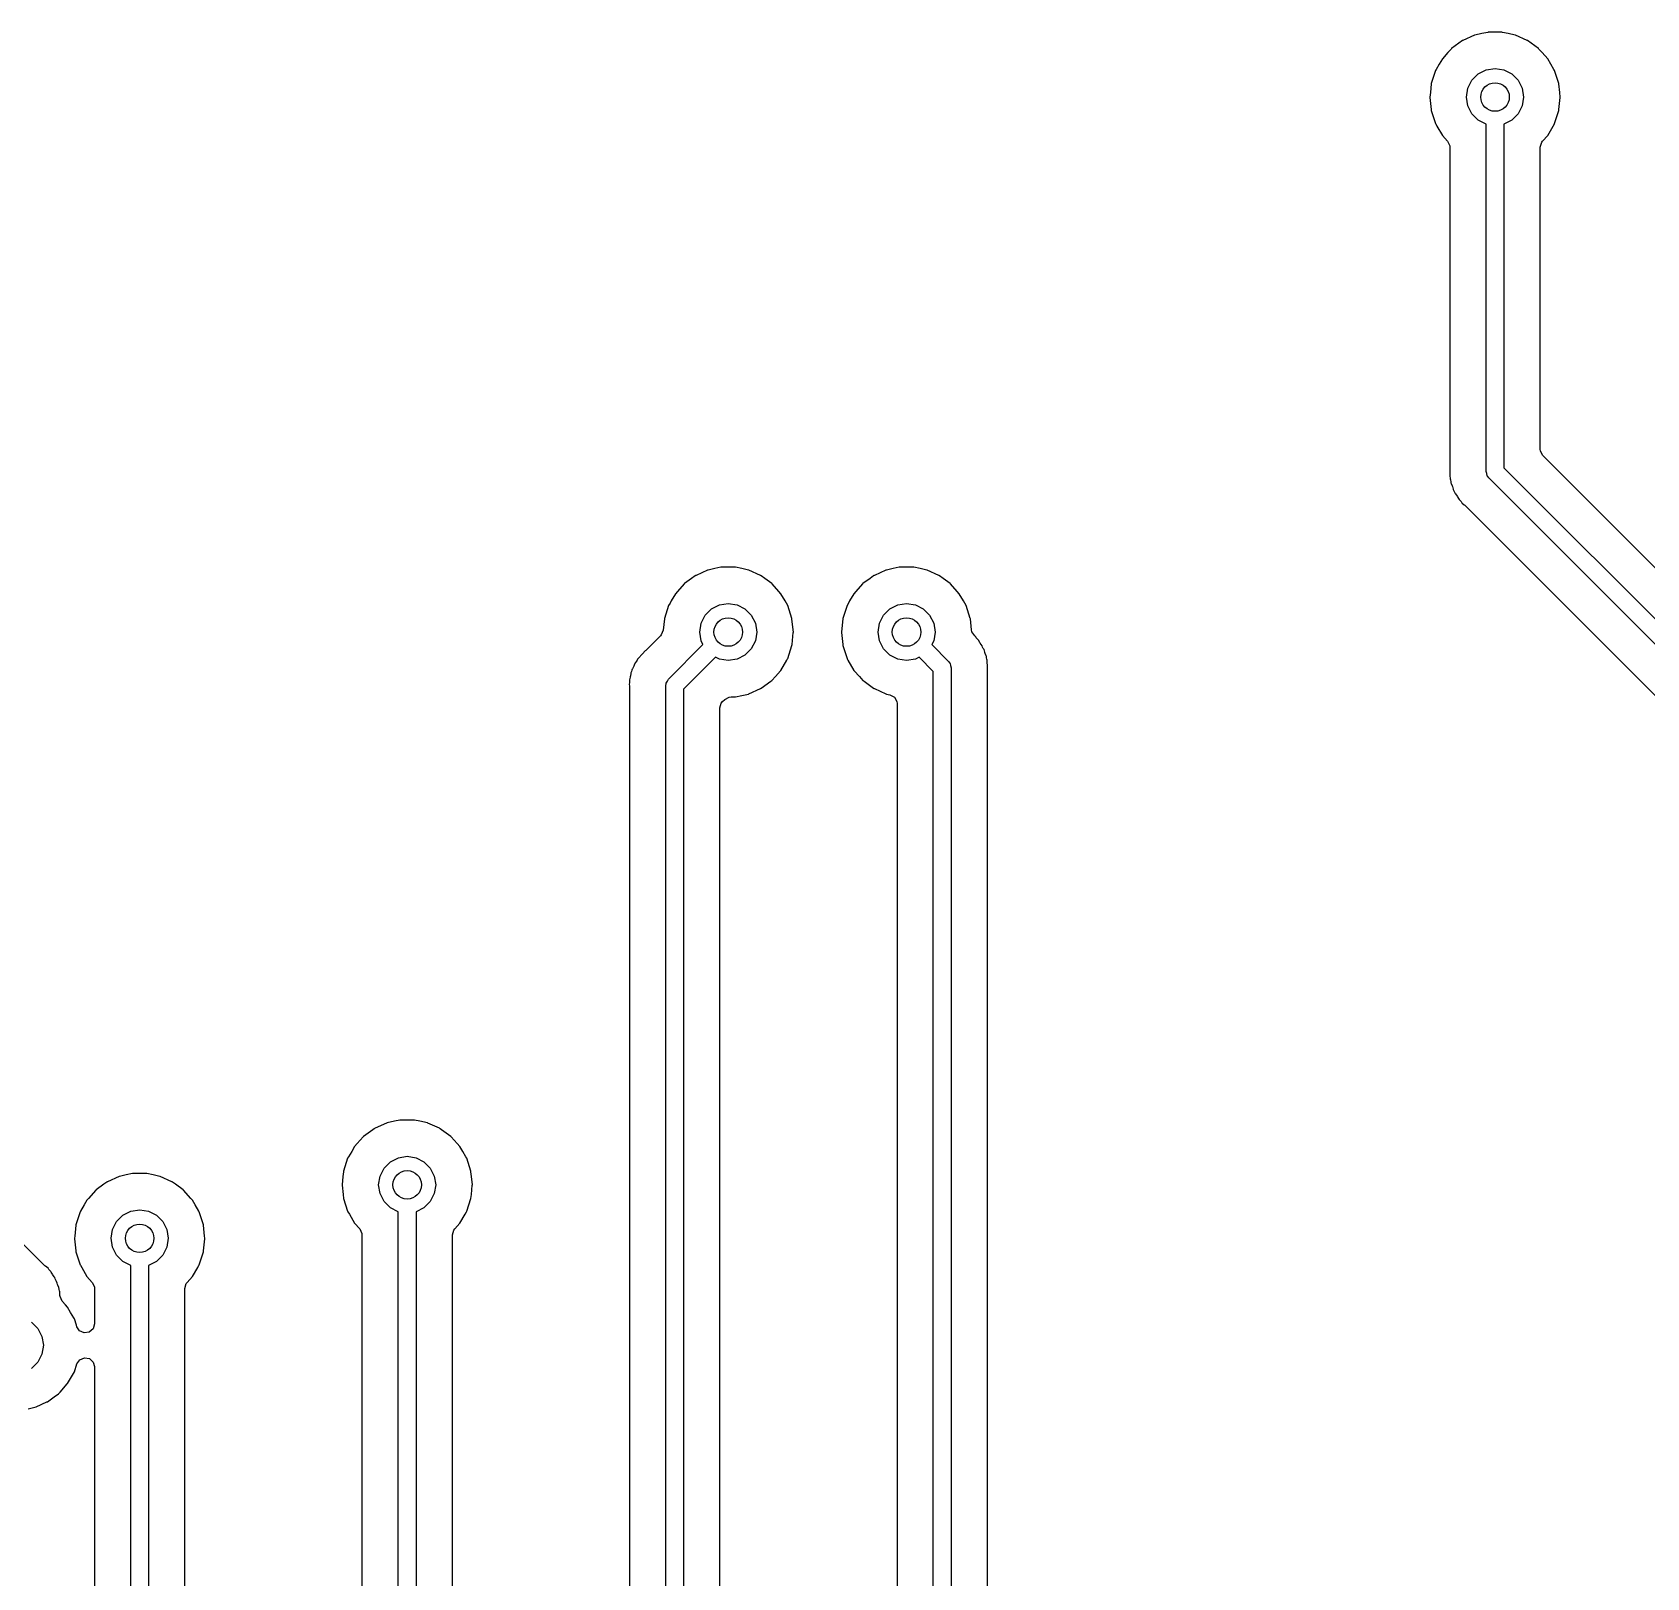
# Model space of a CAD drawing. Extents: x 1.82 to 8.48, y -4.98 to -0.82.
# Drawn here: x 3.75 to 4.641, y -3.603 to -2.75 of the extents above; entities that cross this region are included whole.
import ezdxf

# ---------------------------------------------------------------- set-up
doc = ezdxf.new("R2010")
doc.units = 0
doc.header["$MEASUREMENT"] = 0
doc.layers.add('BLACK', color=7, linetype='CONTINUOUS')

msp = doc.modelspace()

# ---------------------------------------------------------------- linework, layer by layer
at = {"layer": 'BLACK', "linetype": 'CONTINUOUS'}
for p, q in [((4.54574, -2.75133), (4.53934, -2.75418)), ((4.54597, -2.75123), (4.54574, -2.75133)), ((4.54574, -2.75133), (4.54574, -2.75133)), ((4.54979, -2.75042), (4.54597, -2.75123)), ((4.55307, -2.74972), (4.54979, -2.75042)), ((4.55333, -2.74967), (4.55307, -2.74972)), ((4.55307, -2.74972), (4.55307, -2.74972)), ((4.56085, -2.74967), (4.55333, -2.74967)), ((4.5611, -2.74972), (4.56085, -2.74967)), ((4.56438, -2.75042), (4.5611, -2.74972)), ((4.5611, -2.74972), (4.5611, -2.74972)), ((4.5682, -2.75123), (4.56438, -2.75042)), ((4.56844, -2.75133), (4.5682, -2.75123)), ((4.57483, -2.75418), (4.56844, -2.75133)), ((4.56844, -2.75133), (4.56844, -2.75133)), ((4.5311, -2.76084), (4.52799, -2.76429)), ((4.53285, -2.7589), (4.5311, -2.76084)), ((4.53302, -2.75871), (4.53285, -2.7589)), ((4.53285, -2.7589), (4.53285, -2.7589)), ((4.5391, -2.75429), (4.53302, -2.75871)), ((4.53934, -2.75418), (4.5391, -2.75429)), ((4.53934, -2.75418), (4.53934, -2.75418)), ((4.57507, -2.75429), (4.57483, -2.75418)), ((4.57483, -2.75418), (4.57483, -2.75418)), ((4.58115, -2.75871), (4.57507, -2.75429)), ((4.58133, -2.7589), (4.58115, -2.75871)), ((4.58308, -2.76084), (4.58133, -2.7589)), ((4.58133, -2.7589), (4.58133, -2.7589)), ((4.58618, -2.76429), (4.58308, -2.76084)), ((4.52423, -2.7708), (4.52191, -2.77796)), ((4.52461, -2.77016), (4.52423, -2.7708)), ((4.52626, -2.7673), (4.52461, -2.77016)), ((4.52799, -2.76429), (4.52626, -2.7673)), ((4.54783, -2.77269), (4.55222, -2.77046)), ((4.55222, -2.77046), (4.55709, -2.76969)), ((4.55709, -2.76969), (4.56195, -2.77046)), ((4.56195, -2.77046), (4.56634, -2.77269)), ((4.58792, -2.7673), (4.58618, -2.76429)), ((4.58957, -2.77016), (4.58792, -2.7673)), ((4.58994, -2.7708), (4.58957, -2.77016)), ((4.59227, -2.77796), (4.58994, -2.7708)), ((4.52188, -2.77821), (4.52139, -2.78292)), ((4.52191, -2.77796), (4.52188, -2.77821)), ((4.52188, -2.77821), (4.52188, -2.77821)), ((4.54211, -2.78057), (4.54435, -2.77618)), ((4.54435, -2.77618), (4.54783, -2.77269)), ((4.56634, -2.77269), (4.56983, -2.77618)), ((4.56983, -2.77618), (4.57206, -2.78057)), ((4.59229, -2.77821), (4.59227, -2.77796)), ((4.59279, -2.78292), (4.59229, -2.77821)), ((4.59229, -2.77821), (4.59229, -2.77821)), ((4.52139, -2.78292), (4.52112, -2.78543)), ((4.52112, -2.78543), (4.52115, -2.78569)), ((4.52115, -2.78569), (4.52184, -2.79222)), ((4.54134, -2.78543), (4.54211, -2.78057)), ((4.54211, -2.7903), (4.54134, -2.78543)), ((4.57206, -2.78057), (4.57283, -2.78543)), ((4.57283, -2.78543), (4.57206, -2.7903)), ((4.59234, -2.79222), (4.59302, -2.78569)), ((4.59305, -2.78543), (4.59279, -2.78292)), ((4.59302, -2.78569), (4.59305, -2.78543)), ((4.52184, -2.79222), (4.52191, -2.79291)), ((4.52191, -2.79291), (4.52423, -2.80006)), ((4.54435, -2.79469), (4.54211, -2.7903)), ((4.54783, -2.79817), (4.54435, -2.79469)), ((4.56983, -2.79469), (4.56634, -2.79817)), ((4.57206, -2.7903), (4.56983, -2.79469)), ((4.58994, -2.80006), (4.59227, -2.79291)), ((4.59227, -2.79291), (4.59234, -2.79222)), ((4.52423, -2.80006), (4.52436, -2.80029)), ((4.52436, -2.80029), (4.52436, -2.80029)), ((4.52436, -2.80029), (4.52501, -2.80141)), ((4.52501, -2.80141), (4.52799, -2.80657)), ((4.52799, -2.80657), (4.53087, -2.80977)), ((4.55217, -2.80038), (4.54783, -2.79817)), ((4.55217, -2.99213), (4.55217, -2.80038)), ((4.56634, -2.79817), (4.56201, -2.80038)), ((4.56201, -2.80038), (4.56201, -2.99009)), ((4.5833, -2.80977), (4.58618, -2.80657)), ((4.58618, -2.80657), (4.58916, -2.80141)), ((4.58916, -2.80141), (4.58981, -2.80029)), ((4.58981, -2.80029), (4.58994, -2.80006)), ((4.58981, -2.80029), (4.58981, -2.80029)), ((4.53087, -2.80977), (4.53208, -2.81229)), ((4.53208, -2.81229), (4.53215, -2.81309)), ((4.53215, -2.81309), (4.53215, -2.98902)), ((4.58203, -2.81309), (4.58282, -2.81041)), ((4.58203, -2.97974), (4.58203, -2.81309)), ((4.58282, -2.81041), (4.5833, -2.80977)), ((4.58214, -2.98079), (4.58203, -2.97974)), ((4.58348, -2.98325), (4.58214, -2.98079)), ((4.63907, -3.03883), (4.58348, -2.98325)), ((4.53212, -2.98947), (4.53206, -2.98976)), ((4.53206, -2.98976), (4.53207, -2.99007)), ((4.53207, -2.99007), (4.53207, -2.99007)), ((4.53207, -2.99007), (4.53214, -2.99244)), ((4.53215, -2.98902), (4.53212, -2.98947)), ((4.53214, -2.99244), (4.53215, -2.9926)), ((4.53215, -2.9926), (4.53215, -2.9937)), ((4.53215, -2.9937), (4.53217, -2.99385)), ((4.55251, -2.99329), (4.55217, -2.99213)), ((4.55276, -2.99447), (4.55251, -2.99329)), ((4.56201, -2.99009), (4.78163, -3.20971)), ((4.53217, -2.99385), (4.53217, -2.99385)), ((4.53217, -2.99385), (4.53217, -2.99385)), ((4.53217, -2.99385), (4.5322, -2.99432)), ((4.5322, -2.99432), (4.53226, -2.99606)), ((4.53226, -2.99606), (4.53243, -2.99665)), ((4.53243, -2.99665), (4.53248, -2.99682)), ((4.53248, -2.99682), (4.53264, -2.99759)), ((4.53264, -2.99759), (4.53274, -2.99838)), ((4.53274, -2.99838), (4.53285, -2.99867)), ((4.53285, -2.99867), (4.53285, -2.99867)), ((4.53285, -2.99867), (4.53338, -3)), ((4.53338, -3), (4.53353, -3.00044)), ((4.53353, -3.00044), (4.53393, -3.00181)), ((4.53393, -3.00181), (4.53402, -3.00211)), ((4.53402, -3.00211), (4.53417, -3.00238)), ((4.53417, -3.00238), (4.53417, -3.00238)), ((4.53417, -3.00238), (4.53442, -3.0028)), ((4.55291, -2.99468), (4.55276, -2.99447)), ((4.55295, -2.99478), (4.55291, -2.99468)), ((4.55308, -2.9949), (4.55295, -2.99478)), ((4.55361, -2.99561), (4.55308, -2.9949)), ((4.77323, -3.21523), (4.55361, -2.99561)), ((4.53442, -3.0028), (4.53476, -3.0035)), ((4.53476, -3.0035), (4.53506, -3.00424)), ((4.53506, -3.00424), (4.53524, -3.00449)), ((4.53524, -3.00449), (4.53524, -3.00449)), ((4.53524, -3.00449), (4.53608, -3.00565)), ((4.53608, -3.00565), (4.53634, -3.00604)), ((4.53634, -3.00604), (4.53688, -3.00696)), ((4.53688, -3.00696), (4.53722, -3.00753)), ((4.53722, -3.00753), (4.53779, -3.0081)), ((4.53779, -3.0081), (4.53829, -3.00869)), ((4.53829, -3.00869), (4.53876, -3.00933)), ((4.53876, -3.00933), (4.539, -3.00953)), ((4.539, -3.00953), (4.5401, -3.01044)), ((4.5401, -3.01044), (4.54045, -3.01076)), ((4.54045, -3.01076), (4.73993, -3.21025)), ((4.12251, -3.04661), (4.11611, -3.04946)), ((4.12274, -3.0465), (4.12251, -3.04661)), ((4.12251, -3.04661), (4.12251, -3.04661)), ((4.12642, -3.04572), (4.12274, -3.0465)), ((4.12984, -3.04499), (4.12642, -3.04572)), ((4.1301, -3.04494), (4.12984, -3.04499)), ((4.12984, -3.04499), (4.12984, -3.04499)), ((4.13762, -3.04494), (4.1301, -3.04494)), ((4.13787, -3.04499), (4.13762, -3.04494)), ((4.14129, -3.04572), (4.13787, -3.04499)), ((4.13787, -3.04499), (4.13787, -3.04499)), ((4.14497, -3.0465), (4.14129, -3.04572)), ((4.14521, -3.04661), (4.14497, -3.0465)), ((4.1516, -3.04946), (4.14521, -3.04661)), ((4.14521, -3.04661), (4.14521, -3.04661)), ((4.22093, -3.04661), (4.21454, -3.04946)), ((4.22117, -3.0465), (4.22093, -3.04661)), ((4.22093, -3.04661), (4.22093, -3.04661)), ((4.22485, -3.04572), (4.22117, -3.0465)), ((4.22827, -3.04499), (4.22485, -3.04572)), ((4.22852, -3.04494), (4.22827, -3.04499)), ((4.22827, -3.04499), (4.22827, -3.04499)), ((4.23604, -3.04494), (4.22852, -3.04494)), ((4.2363, -3.04499), (4.23604, -3.04494)), ((4.23972, -3.04572), (4.2363, -3.04499)), ((4.2363, -3.04499), (4.2363, -3.04499)), ((4.2434, -3.0465), (4.23972, -3.04572)), ((4.24363, -3.04661), (4.2434, -3.0465)), ((4.25003, -3.04946), (4.24363, -3.04661)), ((4.24363, -3.04661), (4.24363, -3.04661)), ((4.68785, -3.08762), (4.63907, -3.03883)), ((4.10962, -3.05417), (4.10586, -3.05835)), ((4.10979, -3.05398), (4.10962, -3.05417)), ((4.10962, -3.05417), (4.10962, -3.05417)), ((4.11369, -3.05115), (4.10979, -3.05398)), ((4.11567, -3.04972), (4.11369, -3.05115)), ((4.11588, -3.04956), (4.11567, -3.04972)), ((4.11567, -3.04972), (4.11567, -3.04972)), ((4.11611, -3.04946), (4.11588, -3.04956)), ((4.11611, -3.04946), (4.11611, -3.04946)), ((4.15184, -3.04956), (4.1516, -3.04946)), ((4.1516, -3.04946), (4.1516, -3.04946)), ((4.15205, -3.04972), (4.15184, -3.04956)), ((4.15402, -3.05115), (4.15205, -3.04972)), ((4.15205, -3.04972), (4.15205, -3.04972)), ((4.15792, -3.05398), (4.15402, -3.05115)), ((4.1581, -3.05417), (4.15792, -3.05398)), ((4.16185, -3.05835), (4.1581, -3.05417)), ((4.1581, -3.05417), (4.1581, -3.05417)), ((4.20804, -3.05417), (4.20429, -3.05835)), ((4.20822, -3.05398), (4.20804, -3.05417)), ((4.20804, -3.05417), (4.20804, -3.05417)), ((4.21212, -3.05115), (4.20822, -3.05398)), ((4.21409, -3.04972), (4.21212, -3.05115)), ((4.2143, -3.04956), (4.21409, -3.04972)), ((4.21409, -3.04972), (4.21409, -3.04972)), ((4.21454, -3.04946), (4.2143, -3.04956)), ((4.21454, -3.04946), (4.21454, -3.04946)), ((4.25027, -3.04956), (4.25003, -3.04946)), ((4.25003, -3.04946), (4.25003, -3.04946)), ((4.25048, -3.04972), (4.25027, -3.04956)), ((4.25245, -3.05115), (4.25048, -3.04972)), ((4.25048, -3.04972), (4.25048, -3.04972)), ((4.25635, -3.05398), (4.25245, -3.05115)), ((4.25652, -3.05417), (4.25635, -3.05398)), ((4.26028, -3.05835), (4.25652, -3.05417)), ((4.25652, -3.05417), (4.25652, -3.05417)), ((4.10174, -3.0648), (4.101, -3.06608)), ((4.10247, -3.06354), (4.10174, -3.0648)), ((4.10476, -3.05957), (4.10247, -3.06354)), ((4.10586, -3.05835), (4.10476, -3.05957)), ((4.12899, -3.06573), (4.13386, -3.06496)), ((4.13386, -3.06496), (4.13872, -3.06573)), ((4.16295, -3.05957), (4.16185, -3.05835)), ((4.16525, -3.06354), (4.16295, -3.05957)), ((4.16597, -3.0648), (4.16525, -3.06354)), ((4.16671, -3.06608), (4.16597, -3.0648)), ((4.20017, -3.0648), (4.19943, -3.06608)), ((4.20089, -3.06354), (4.20017, -3.0648)), ((4.20319, -3.05957), (4.20089, -3.06354)), ((4.20429, -3.05835), (4.20319, -3.05957)), ((4.22742, -3.06573), (4.23228, -3.06496)), ((4.23228, -3.06496), (4.23715, -3.06573)), ((4.26138, -3.05957), (4.26028, -3.05835)), ((4.26367, -3.06354), (4.26138, -3.05957)), ((4.2644, -3.0648), (4.26367, -3.06354)), ((4.26514, -3.06608), (4.2644, -3.0648)), ((4.09865, -3.07349), (4.098, -3.07974)), ((4.09868, -3.07323), (4.09865, -3.07349)), ((4.09865, -3.07349), (4.09865, -3.07349)), ((4.101, -3.06608), (4.09868, -3.07323)), ((4.11888, -3.07584), (4.12112, -3.07145)), ((4.12112, -3.07145), (4.1246, -3.06797)), ((4.1246, -3.06797), (4.12899, -3.06573)), ((4.13872, -3.06573), (4.14311, -3.06797)), ((4.14311, -3.06797), (4.1466, -3.07145)), ((4.1466, -3.07145), (4.14884, -3.07584)), ((4.16904, -3.07323), (4.16671, -3.06608)), ((4.16906, -3.07349), (4.16904, -3.07323)), ((4.16923, -3.07505), (4.16906, -3.07349)), ((4.16906, -3.07349), (4.16906, -3.07349)), ((4.19708, -3.07349), (4.19691, -3.07505)), ((4.1971, -3.07323), (4.19708, -3.07349)), ((4.19708, -3.07349), (4.19708, -3.07349)), ((4.19943, -3.06608), (4.1971, -3.07323)), ((4.21731, -3.07584), (4.21954, -3.07145)), ((4.21954, -3.07145), (4.22303, -3.06797)), ((4.22303, -3.06797), (4.22742, -3.06573)), ((4.23715, -3.06573), (4.24154, -3.06797)), ((4.24154, -3.06797), (4.24502, -3.07145)), ((4.24502, -3.07145), (4.24726, -3.07584)), ((4.26746, -3.07323), (4.26514, -3.06608)), ((4.26749, -3.07349), (4.26746, -3.07323)), ((4.26813, -3.07955), (4.26749, -3.07349)), ((4.26749, -3.07349), (4.26749, -3.07349)), ((4.09657, -3.08273), (4.08889, -3.09041)), ((4.09693, -3.08232), (4.09657, -3.08273)), ((4.098, -3.07974), (4.09693, -3.08232)), ((4.11811, -3.08071), (4.11888, -3.07584)), ((4.11888, -3.08558), (4.11811, -3.08071)), ((4.14884, -3.07584), (4.14961, -3.08071)), ((4.14961, -3.08071), (4.14884, -3.08558)), ((4.1691, -3.08762), (4.1698, -3.08097)), ((4.16982, -3.08071), (4.16923, -3.07505)), ((4.1698, -3.08097), (4.16982, -3.08071)), ((4.19691, -3.07505), (4.19632, -3.08071)), ((4.19632, -3.08071), (4.19635, -3.08097)), ((4.19635, -3.08097), (4.19704, -3.08762)), ((4.21654, -3.08071), (4.21731, -3.07584)), ((4.21731, -3.08558), (4.21654, -3.08071)), ((4.24726, -3.07584), (4.24803, -3.08071)), ((4.24803, -3.08071), (4.24726, -3.08558)), ((4.26833, -3.08054), (4.26813, -3.07955)), ((4.2699, -3.08286), (4.26833, -3.08054)), ((4.08809, -3.09109), (4.08647, -3.09282)), ((4.08831, -3.09087), (4.08809, -3.09109)), ((4.08856, -3.0907), (4.08831, -3.09087)), ((4.08889, -3.09041), (4.08856, -3.0907)), ((4.10085, -3.10676), (4.11994, -3.08766)), ((4.11994, -3.08766), (4.11888, -3.08558)), ((4.1466, -3.08997), (4.14311, -3.09345)), ((4.14884, -3.08558), (4.1466, -3.08997)), ((4.16671, -3.09534), (4.16904, -3.08819)), ((4.16904, -3.08819), (4.1691, -3.08762)), ((4.19704, -3.08762), (4.1971, -3.08819)), ((4.1971, -3.08819), (4.19943, -3.09534)), ((4.21954, -3.08997), (4.21731, -3.08558)), ((4.22303, -3.09345), (4.21954, -3.08997)), ((4.24726, -3.08558), (4.2462, -3.08766)), ((4.2462, -3.08766), (4.25545, -3.09691)), ((4.27029, -3.08318), (4.2699, -3.08286)), ((4.27048, -3.08344), (4.27029, -3.08318)), ((4.27076, -3.08383), (4.27048, -3.08344)), ((4.27127, -3.08442), (4.27076, -3.08383)), ((4.27183, -3.08499), (4.27127, -3.08442)), ((4.27199, -3.08525), (4.27183, -3.08499)), ((4.27272, -3.08648), (4.27199, -3.08525)), ((4.27199, -3.08525), (4.27199, -3.08525)), ((4.27297, -3.08687), (4.27272, -3.08648)), ((4.274, -3.08828), (4.27297, -3.08687)), ((4.27429, -3.08902), (4.274, -3.08828)), ((4.27463, -3.08972), (4.27429, -3.08902)), ((4.27504, -3.09041), (4.27463, -3.08972)), ((4.27543, -3.09174), (4.27504, -3.09041)), ((4.27553, -3.09208), (4.27543, -3.09174)), ((4.0818, -3.09946), (4.08096, -3.10098)), ((4.082, -3.09904), (4.0818, -3.09946)), ((4.08257, -3.09773), (4.082, -3.09904)), ((4.08269, -3.09744), (4.08257, -3.09773)), ((4.08257, -3.09773), (4.08257, -3.09773)), ((4.08318, -3.09681), (4.08269, -3.09744)), ((4.08361, -3.09616), (4.08318, -3.09681)), ((4.08384, -3.09573), (4.08361, -3.09616)), ((4.08399, -3.09546), (4.08384, -3.09573)), ((4.08384, -3.09573), (4.08384, -3.09573)), ((4.08518, -3.09419), (4.08399, -3.09546)), ((4.08549, -3.09384), (4.08518, -3.09419)), ((4.08559, -3.09371), (4.08549, -3.09384)), ((4.08636, -3.09293), (4.08559, -3.09371)), ((4.08647, -3.09282), (4.08636, -3.09293)), ((4.1269, -3.09462), (4.10925, -3.11227)), ((4.12899, -3.09569), (4.1269, -3.09462)), ((4.13386, -3.09646), (4.12899, -3.09569)), ((4.13872, -3.09569), (4.13386, -3.09646)), ((4.14311, -3.09345), (4.13872, -3.09569)), ((4.16295, -3.10185), (4.16625, -3.09615)), ((4.16625, -3.09615), (4.16658, -3.09556)), ((4.16658, -3.09556), (4.16671, -3.09534)), ((4.16658, -3.09556), (4.16658, -3.09556)), ((4.19943, -3.09534), (4.19956, -3.09556)), ((4.19956, -3.09556), (4.19956, -3.09556)), ((4.19956, -3.09556), (4.1999, -3.09615)), ((4.1999, -3.09615), (4.20319, -3.10185)), ((4.22742, -3.09569), (4.22303, -3.09345)), ((4.23228, -3.09646), (4.22742, -3.09569)), ((4.23715, -3.09569), (4.23228, -3.09646)), ((4.23924, -3.09462), (4.23715, -3.09569)), ((4.24705, -3.10243), (4.23924, -3.09462)), ((4.25545, -3.09691), (4.25597, -3.09762)), ((4.25597, -3.09762), (4.25611, -3.09774)), ((4.25611, -3.09774), (4.25614, -3.09784)), ((4.25614, -3.09784), (4.25629, -3.09805)), ((4.25629, -3.09805), (4.25655, -3.09923)), ((4.25655, -3.09923), (4.25689, -3.10039)), ((4.25689, -3.10039), (4.25689, -3.82776)), ((4.27568, -3.09252), (4.27553, -3.09208)), ((4.2762, -3.09385), (4.27568, -3.09252)), ((4.27632, -3.09414), (4.2762, -3.09385)), ((4.2762, -3.09385), (4.2762, -3.09385)), ((4.27636, -3.09445), (4.27632, -3.09414)), ((4.27642, -3.09493), (4.27636, -3.09445)), ((4.27658, -3.0957), (4.27642, -3.09493)), ((4.27671, -3.09616), (4.27658, -3.0957)), ((4.2768, -3.09646), (4.27671, -3.09616)), ((4.27671, -3.09616), (4.27671, -3.09616)), ((4.27685, -3.09802), (4.2768, -3.09646)), ((4.27685, -3.0982), (4.27685, -3.09802)), ((4.27689, -3.09867), (4.27685, -3.0982)), ((4.27691, -3.09882), (4.27689, -3.09867)), ((4.27691, -3.09992), (4.27691, -3.09882)), ((4.27691, -3.10008), (4.27691, -3.09992)), ((4.27698, -3.10213), (4.27691, -3.10008)), ((4.07933, -3.10866), (4.0792, -3.10945)), ((4.0792, -3.10945), (4.07932, -3.11062)), ((4.07939, -3.10788), (4.07933, -3.10866)), ((4.07975, -3.1057), (4.07939, -3.10709)), ((4.07939, -3.10709), (4.07939, -3.10788)), ((4.07982, -3.1054), (4.07975, -3.1057)), ((4.07992, -3.10494), (4.07982, -3.1054)), ((4.08014, -3.10353), (4.07992, -3.10494)), ((4.08019, -3.10322), (4.08014, -3.10353)), ((4.08014, -3.10353), (4.08014, -3.10353)), ((4.08051, -3.10249), (4.08019, -3.10322)), ((4.08076, -3.10175), (4.08051, -3.10249)), ((4.08088, -3.10128), (4.08076, -3.10175)), ((4.08096, -3.10098), (4.08088, -3.10128)), ((4.08088, -3.10128), (4.08088, -3.10128)), ((4.09941, -3.11024), (4.09954, -3.10937)), ((4.09952, -3.10919), (4.09958, -3.10909)), ((4.09954, -3.10937), (4.09952, -3.10919)), ((4.09958, -3.10909), (4.09961, -3.10884)), ((4.09961, -3.10884), (4.10027, -3.10782)), ((4.10027, -3.10782), (4.10085, -3.10676)), ((4.15213, -3.11165), (4.15731, -3.10788)), ((4.15731, -3.10788), (4.15792, -3.10744)), ((4.15792, -3.10744), (4.15991, -3.10523)), ((4.15991, -3.10523), (4.16278, -3.10204)), ((4.16278, -3.10204), (4.16295, -3.10185)), ((4.16278, -3.10204), (4.16278, -3.10204)), ((4.20319, -3.10185), (4.20336, -3.10204)), ((4.20336, -3.10204), (4.20336, -3.10204)), ((4.20336, -3.10204), (4.20623, -3.10523)), ((4.20623, -3.10523), (4.20822, -3.10744)), ((4.20822, -3.10744), (4.20883, -3.10788)), ((4.20883, -3.10788), (4.21401, -3.11165)), ((4.24705, -3.82776), (4.24705, -3.10243)), ((4.27691, -3.10349), (4.27693, -3.10305)), ((4.27691, -3.63527), (4.27691, -3.10349)), ((4.27693, -3.10305), (4.277, -3.10276)), ((4.277, -3.10276), (4.27698, -3.10213)), ((4.07932, -3.11062), (4.07937, -3.11118)), ((4.07937, -3.11118), (4.07939, -3.11165)), ((4.07939, -3.11165), (4.07939, -3.8028)), ((4.09941, -3.82776), (4.09941, -3.11024)), ((4.10925, -3.11227), (4.10925, -3.82776)), ((4.13072, -3.11911), (4.13191, -3.11793)), ((4.13191, -3.11793), (4.13436, -3.11659)), ((4.13436, -3.11659), (4.13542, -3.11648)), ((4.13542, -3.11648), (4.13762, -3.11648)), ((4.13762, -3.11648), (4.13787, -3.11642)), ((4.13787, -3.11642), (4.14129, -3.11569)), ((4.13787, -3.11642), (4.13787, -3.11642)), ((4.14129, -3.11569), (4.14497, -3.11491)), ((4.14497, -3.11491), (4.14525, -3.11479)), ((4.14525, -3.11479), (4.1516, -3.11196)), ((4.1516, -3.11196), (4.15184, -3.11186)), ((4.1516, -3.11196), (4.1516, -3.11196)), ((4.15184, -3.11186), (4.15213, -3.11165)), ((4.21401, -3.11165), (4.2143, -3.11186)), ((4.2143, -3.11186), (4.21454, -3.11196)), ((4.21454, -3.11196), (4.21454, -3.11196)), ((4.21454, -3.11196), (4.22089, -3.11479)), ((4.22089, -3.11479), (4.22117, -3.11491)), ((4.22117, -3.11491), (4.2231, -3.11532)), ((4.2231, -3.11532), (4.22556, -3.11665)), ((4.22556, -3.11665), (4.22691, -3.1191)), ((4.12927, -3.12262), (4.13006, -3.11994)), ((4.12927, -3.80278), (4.12927, -3.12262)), ((4.13006, -3.11994), (4.13072, -3.11911)), ((4.22691, -3.1191), (4.22703, -3.12018)), ((4.22703, -3.12018), (4.22703, -3.79684)), ((3.95268, -3.35011), (3.94969, -3.35075)), ((3.95293, -3.35006), (3.95268, -3.35011)), ((3.95268, -3.35011), (3.95268, -3.35011)), ((3.96045, -3.35006), (3.95293, -3.35006)), ((3.96071, -3.35011), (3.96045, -3.35006)), ((3.9637, -3.35075), (3.96071, -3.35011)), ((3.96071, -3.35011), (3.96071, -3.35011)), ((3.93774, -3.35539), (3.93263, -3.3591)), ((3.9385, -3.35483), (3.93774, -3.35539)), ((3.93871, -3.35468), (3.9385, -3.35483)), ((3.9385, -3.35483), (3.9385, -3.35483)), ((3.93895, -3.35457), (3.93871, -3.35468)), ((3.94534, -3.35173), (3.93895, -3.35457)), ((3.93895, -3.35457), (3.93895, -3.35457)), ((3.94558, -3.35162), (3.94534, -3.35173)), ((3.94534, -3.35173), (3.94534, -3.35173)), ((3.94969, -3.35075), (3.94558, -3.35162)), ((3.96781, -3.35162), (3.9637, -3.35075)), ((3.96804, -3.35173), (3.96781, -3.35162)), ((3.97444, -3.35457), (3.96804, -3.35173)), ((3.96804, -3.35173), (3.96804, -3.35173)), ((3.97468, -3.35468), (3.97444, -3.35457)), ((3.97444, -3.35457), (3.97444, -3.35457)), ((3.97489, -3.35483), (3.97468, -3.35468)), ((3.97565, -3.35539), (3.97489, -3.35483)), ((3.97489, -3.35483), (3.97489, -3.35483)), ((3.98076, -3.3591), (3.97565, -3.35539)), ((3.92605, -3.36737), (3.92428, -3.37043)), ((3.9276, -3.36469), (3.92605, -3.36737)), ((3.92916, -3.36295), (3.9276, -3.36469)), ((3.93245, -3.35929), (3.92916, -3.36295)), ((3.93263, -3.3591), (3.93245, -3.35929)), ((3.93245, -3.35929), (3.93245, -3.35929)), ((3.98093, -3.35929), (3.98076, -3.3591)), ((3.98422, -3.36295), (3.98093, -3.35929)), ((3.98093, -3.35929), (3.98093, -3.35929)), ((3.98579, -3.36469), (3.98422, -3.36295)), ((3.98734, -3.36737), (3.98579, -3.36469)), ((3.98911, -3.37043), (3.98734, -3.36737)), ((3.92384, -3.3712), (3.92151, -3.37835)), ((3.92428, -3.37043), (3.92384, -3.3712)), ((3.94172, -3.38096), (3.94395, -3.37657)), ((3.94395, -3.37657), (3.94744, -3.37309)), ((3.94744, -3.37309), (3.95183, -3.37085)), ((3.95183, -3.37085), (3.95669, -3.37008)), ((3.95669, -3.37008), (3.96156, -3.37085)), ((3.96156, -3.37085), (3.96595, -3.37309)), ((3.96595, -3.37309), (3.96943, -3.37657)), ((3.96943, -3.37657), (3.97167, -3.38096)), ((3.98955, -3.3712), (3.98911, -3.37043)), ((3.99187, -3.37835), (3.98955, -3.3712)), ((3.78934, -3.38546), (3.78499, -3.38863)), ((3.79086, -3.38436), (3.78934, -3.38546)), ((3.79107, -3.38421), (3.79086, -3.38436)), ((3.79086, -3.38436), (3.79086, -3.38436)), ((3.79131, -3.3841), (3.79107, -3.38421)), ((3.7977, -3.38126), (3.79131, -3.3841)), ((3.79131, -3.3841), (3.79131, -3.3841)), ((3.79794, -3.38115), (3.7977, -3.38126)), ((3.7977, -3.38126), (3.7977, -3.38126)), ((3.80162, -3.38037), (3.79794, -3.38115)), ((3.80504, -3.37964), (3.80162, -3.38037)), ((3.8053, -3.37959), (3.80504, -3.37964)), ((3.80504, -3.37964), (3.80504, -3.37964)), ((3.81281, -3.37959), (3.8053, -3.37959)), ((3.81307, -3.37964), (3.81281, -3.37959)), ((3.81649, -3.38037), (3.81307, -3.37964)), ((3.81307, -3.37964), (3.81307, -3.37964)), ((3.82017, -3.38115), (3.81649, -3.38037)), ((3.82041, -3.38126), (3.82017, -3.38115)), ((3.8268, -3.3841), (3.82041, -3.38126)), ((3.82041, -3.38126), (3.82041, -3.38126)), ((3.82704, -3.38421), (3.8268, -3.3841)), ((3.8268, -3.3841), (3.8268, -3.3841)), ((3.82725, -3.38436), (3.82704, -3.38421)), ((3.82877, -3.38546), (3.82725, -3.38436)), ((3.82725, -3.38436), (3.82725, -3.38436)), ((3.83312, -3.38863), (3.82877, -3.38546)), ((3.92121, -3.38126), (3.92073, -3.38583)), ((3.92149, -3.37861), (3.92121, -3.38126)), ((3.92151, -3.37835), (3.92149, -3.37861)), ((3.92149, -3.37861), (3.92149, -3.37861)), ((3.94094, -3.38583), (3.94172, -3.38096)), ((3.97167, -3.38096), (3.97244, -3.38583)), ((3.9919, -3.37861), (3.99187, -3.37835)), ((3.99218, -3.38126), (3.9919, -3.37861)), ((3.9919, -3.37861), (3.9919, -3.37861)), ((3.99266, -3.38583), (3.99218, -3.38126)), ((3.77996, -3.39421), (3.77844, -3.39685)), ((3.78078, -3.3933), (3.77996, -3.39421)), ((3.78482, -3.38882), (3.78078, -3.3933)), ((3.78499, -3.38863), (3.78482, -3.38882)), ((3.78482, -3.38882), (3.78482, -3.38882)), ((3.83329, -3.38882), (3.83312, -3.38863)), ((3.83733, -3.3933), (3.83329, -3.38882)), ((3.83329, -3.38882), (3.83329, -3.38882)), ((3.83815, -3.39421), (3.83733, -3.3933)), ((3.83967, -3.39685), (3.83815, -3.39421)), ((3.92073, -3.38583), (3.92076, -3.38609)), ((3.92076, -3.38609), (3.92128, -3.39108)), ((3.92128, -3.39108), (3.92151, -3.3933)), ((3.92151, -3.3933), (3.92384, -3.40045)), ((3.94172, -3.39069), (3.94094, -3.38583)), ((3.94395, -3.39508), (3.94172, -3.39069)), ((3.97167, -3.39069), (3.96943, -3.39508)), ((3.97244, -3.38583), (3.97167, -3.39069)), ((3.98955, -3.40045), (3.99187, -3.3933)), ((3.99187, -3.3933), (3.99211, -3.39108)), ((3.99211, -3.39108), (3.99263, -3.38609)), ((3.99263, -3.38609), (3.99266, -3.38583)), ((3.7568, -3.43047), (3.72784, -3.40151)), ((3.7762, -3.40073), (3.77388, -3.40788)), ((3.77646, -3.40028), (3.7762, -3.40073)), ((3.77844, -3.39685), (3.77646, -3.40028)), ((3.79631, -3.4061), (3.7998, -3.40261)), ((3.7998, -3.40261), (3.80419, -3.40038)), ((3.80419, -3.40038), (3.80906, -3.39961)), ((3.80906, -3.39961), (3.81392, -3.40038)), ((3.81392, -3.40038), (3.81831, -3.40261)), ((3.81831, -3.40261), (3.8218, -3.4061)), ((3.84165, -3.40028), (3.83967, -3.39685)), ((3.84191, -3.40073), (3.84165, -3.40028)), ((3.84423, -3.40788), (3.84191, -3.40073)), ((3.92384, -3.40045), (3.92397, -3.40068)), ((3.92397, -3.40068), (3.92397, -3.40068)), ((3.92397, -3.40068), (3.92477, -3.40208)), ((3.92477, -3.40208), (3.9276, -3.40697)), ((3.94744, -3.39857), (3.94395, -3.39508)), ((3.95177, -3.40078), (3.94744, -3.39857)), ((3.95177, -3.82776), (3.95177, -3.40078)), ((3.96595, -3.39857), (3.96161, -3.40078)), ((3.96161, -3.40078), (3.96161, -3.82776)), ((3.96943, -3.39508), (3.96595, -3.39857)), ((3.98579, -3.40697), (3.98861, -3.40208)), ((3.98861, -3.40208), (3.98942, -3.40068)), ((3.98942, -3.40068), (3.98955, -3.40045)), ((3.98942, -3.40068), (3.98942, -3.40068)), ((3.77385, -3.40814), (3.77321, -3.41421)), ((3.77388, -3.40788), (3.77385, -3.40814)), ((3.77385, -3.40814), (3.77385, -3.40814)), ((3.79331, -3.41535), (3.79408, -3.41049)), ((3.79408, -3.41049), (3.79631, -3.4061)), ((3.8218, -3.4061), (3.82403, -3.41049)), ((3.82403, -3.41049), (3.8248, -3.41535)), ((3.84426, -3.40814), (3.84423, -3.40788)), ((3.8449, -3.41421), (3.84426, -3.40814)), ((3.84426, -3.40814), (3.84426, -3.40814)), ((3.9276, -3.40697), (3.93048, -3.41017)), ((3.93048, -3.41017), (3.93169, -3.41269)), ((3.98163, -3.41349), (3.98242, -3.4108)), ((3.98242, -3.4108), (3.98291, -3.41017)), ((3.98291, -3.41017), (3.98579, -3.40697)), ((3.77321, -3.41421), (3.77309, -3.41535)), ((3.77309, -3.41535), (3.77312, -3.41561)), ((3.77312, -3.41561), (3.77383, -3.42235)), ((3.79408, -3.42022), (3.79331, -3.41535)), ((3.79631, -3.42461), (3.79408, -3.42022)), ((3.82403, -3.42022), (3.8218, -3.42461)), ((3.8248, -3.41535), (3.82403, -3.42022)), ((3.84428, -3.42235), (3.84499, -3.41561)), ((3.84502, -3.41535), (3.8449, -3.41421)), ((3.84499, -3.41561), (3.84502, -3.41535)), ((3.93169, -3.41269), (3.93175, -3.41349)), ((3.93175, -3.41349), (3.93175, -3.8028)), ((3.98163, -3.80278), (3.98163, -3.41349)), ((3.77383, -3.42235), (3.77388, -3.42283)), ((3.77388, -3.42283), (3.7762, -3.42998)), ((3.7762, -3.42998), (3.77633, -3.43021)), ((3.77633, -3.43021), (3.77633, -3.43021)), ((3.77633, -3.43021), (3.77704, -3.43144)), ((3.7998, -3.42809), (3.79631, -3.42461)), ((3.80413, -3.4303), (3.7998, -3.42809)), ((3.80413, -3.82776), (3.80413, -3.4303)), ((3.81831, -3.42809), (3.81398, -3.4303)), ((3.81398, -3.4303), (3.81398, -3.82776)), ((3.8218, -3.42461), (3.81831, -3.42809)), ((3.84107, -3.43144), (3.84178, -3.43021)), ((3.84178, -3.43021), (3.84191, -3.42998)), ((3.84178, -3.43021), (3.84178, -3.43021)), ((3.84191, -3.42998), (3.84423, -3.42283)), ((3.84423, -3.42283), (3.84428, -3.42235)), ((3.75714, -3.43078), (3.7568, -3.43047)), ((3.75848, -3.43189), (3.75714, -3.43078)), ((3.75895, -3.43254), (3.75848, -3.43189)), ((3.75946, -3.43313), (3.75895, -3.43254)), ((3.76002, -3.43369), (3.75946, -3.43313)), ((3.76018, -3.43396), (3.76002, -3.43369)), ((3.76091, -3.43519), (3.76018, -3.43396)), ((3.76018, -3.43396), (3.76018, -3.43396)), ((3.76116, -3.43558), (3.76091, -3.43519)), ((3.7619, -3.43659), (3.76116, -3.43558)), ((3.76219, -3.43699), (3.7619, -3.43659)), ((3.76248, -3.43773), (3.76219, -3.43699)), ((3.76282, -3.43843), (3.76248, -3.43773)), ((3.76323, -3.43912), (3.76282, -3.43843)), ((3.7635, -3.44005), (3.76323, -3.43912)), ((3.77704, -3.43144), (3.77996, -3.43649)), ((3.77996, -3.43649), (3.78284, -3.43969)), ((3.83527, -3.43969), (3.83815, -3.43649)), ((3.83815, -3.43649), (3.84107, -3.43144)), ((3.76371, -3.44079), (3.7635, -3.44005)), ((3.76387, -3.44123), (3.76371, -3.44079)), ((3.76439, -3.44256), (3.76387, -3.44123)), ((3.76451, -3.44285), (3.76439, -3.44256)), ((3.76439, -3.44256), (3.76439, -3.44256)), ((3.76455, -3.44316), (3.76451, -3.44285)), ((3.76461, -3.44364), (3.76455, -3.44316)), ((3.76476, -3.4444), (3.76461, -3.44364)), ((3.7649, -3.44487), (3.76476, -3.4444)), ((3.76499, -3.44517), (3.7649, -3.44487)), ((3.7649, -3.44487), (3.7649, -3.44487)), ((3.765, -3.44572), (3.76499, -3.44517)), ((3.76504, -3.44684), (3.765, -3.44572)), ((3.7651, -3.44748), (3.76504, -3.44684)), ((3.76631, -3.45), (3.7651, -3.44748)), ((3.78284, -3.43969), (3.78405, -3.44221)), ((3.78405, -3.44221), (3.78411, -3.44301)), ((3.78411, -3.44301), (3.78411, -3.46263)), ((3.834, -3.44301), (3.83478, -3.44033)), ((3.834, -3.80278), (3.834, -3.44301)), ((3.83478, -3.44033), (3.83527, -3.43969)), ((3.76818, -3.45208), (3.76631, -3.45)), ((3.76925, -3.45327), (3.76818, -3.45208)), ((3.77096, -3.45623), (3.76925, -3.45327)), ((3.77273, -3.4593), (3.77096, -3.45623)), ((3.74941, -3.46167), (3.7529, -3.46515)), ((3.7529, -3.46515), (3.75513, -3.46954)), ((3.77301, -3.45978), (3.77273, -3.4593)), ((3.77416, -3.46332), (3.77301, -3.45978)), ((3.77444, -3.46416), (3.77416, -3.46332)), ((3.77591, -3.46638), (3.77444, -3.46416)), ((3.78333, -3.46531), (3.78121, -3.46714)), ((3.78411, -3.46263), (3.78333, -3.46531)), ((3.75513, -3.46954), (3.75591, -3.47441)), ((3.75591, -3.47441), (3.75513, -3.47928)), ((3.77845, -3.46754), (3.77591, -3.46638)), ((3.78121, -3.46714), (3.77845, -3.46754)), ((3.7529, -3.48367), (3.74941, -3.48715)), ((3.75513, -3.47928), (3.7529, -3.48367)), ((3.77444, -3.48466), (3.77601, -3.48235)), ((3.77601, -3.48235), (3.77859, -3.48126)), ((3.77859, -3.48126), (3.78134, -3.48174)), ((3.78134, -3.48174), (3.7834, -3.48363)), ((3.7834, -3.48363), (3.78411, -3.48619)), ((3.76925, -3.49555), (3.77301, -3.48904)), ((3.77301, -3.48904), (3.77444, -3.48466)), ((3.78411, -3.48619), (3.78411, -3.8028)), ((3.76195, -3.50279), (3.76422, -3.50114)), ((3.76422, -3.50114), (3.76508, -3.50018)), ((3.76508, -3.50018), (3.76908, -3.49574)), ((3.76908, -3.49574), (3.76925, -3.49555)), ((3.76908, -3.49574), (3.76908, -3.49574)), ((3.74759, -3.5094), (3.75127, -3.50861)), ((3.75127, -3.50861), (3.75196, -3.50831)), ((3.75196, -3.50831), (3.7579, -3.50566)), ((3.7579, -3.50566), (3.75814, -3.50556)), ((3.7579, -3.50566), (3.7579, -3.50566)), ((3.75814, -3.50556), (3.75965, -3.50446)), ((3.75965, -3.50446), (3.76195, -3.50279))]:
    msp.add_line(p, q, dxfattribs=at)
at = {"layer": 'BLACK'}
for centre in [(4.55709, -2.78543), (4.13386, -3.08071), (4.23228, -3.08071), (3.95669, -3.38583), (3.80906, -3.41535)]:
    msp.add_circle(centre, 0.00787, dxfattribs=at)

doc.saveas('drawing.dxf')
